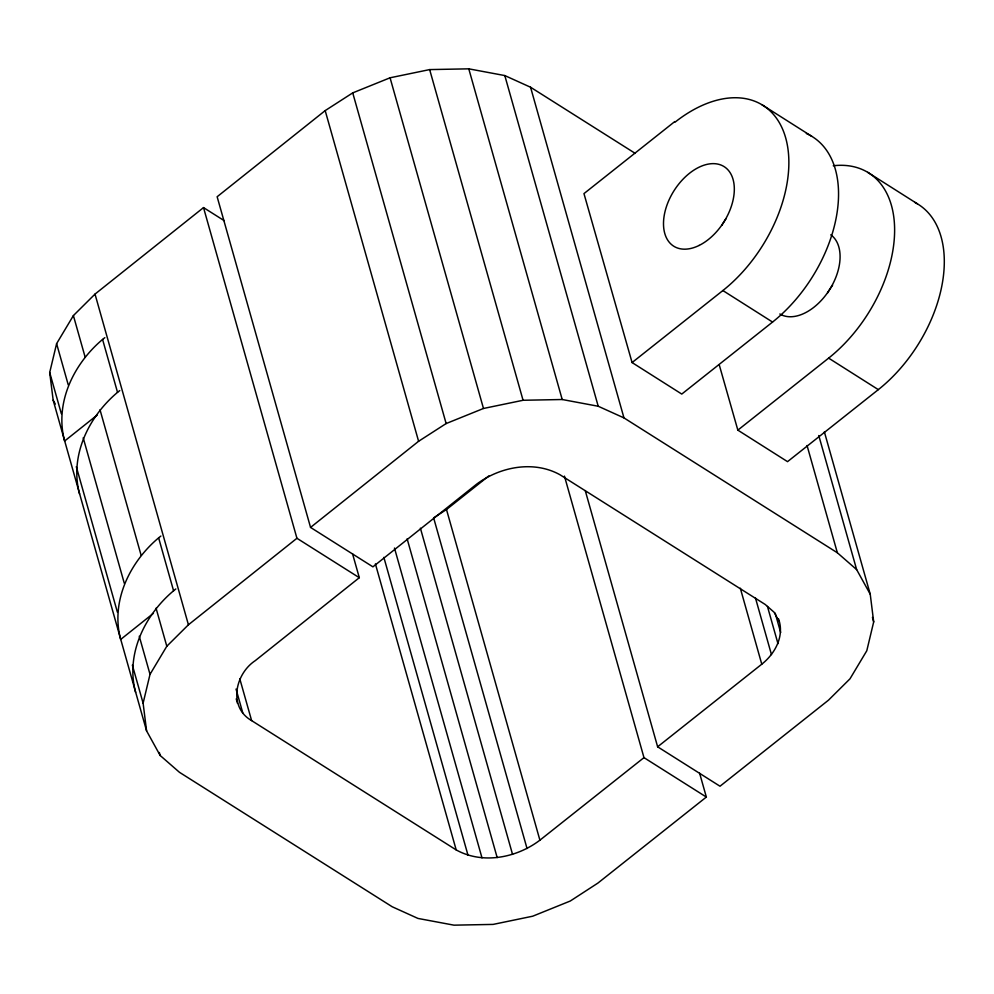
<?xml version="1.0" encoding="UTF-8"?>
<svg xmlns="http://www.w3.org/2000/svg" width="994" height="994" viewBox="0 0 994 994"><rect width="100%" height="100%" fill="white"/><g stroke="black" fill="none" stroke-linecap="round" stroke-linejoin="round"><path stroke-width="1.49" d="M699.614 773.22L706.349 797.051L597.903 883.082L570.295 901.011L532.697 916.207L493.111 924.408L453.985 925.165L417.965 918.431L392.208 906.764L179.454 772.301L160.158 755.477L146.578 730.863L53.167 400.184L49.7 372.514L56.608 343.651L73.394 315.583L95.014 294.1L203.522 207.597L224.309 220.743M97.35 414.945L64.598 441.05C54.471 403.055 73.593 363.816 102.581 339.451L104.83 337.662M79.545 493.968C69.406 455.96 88.541 416.722 117.528 392.357L119.777 390.567M153.399 613.348L120.647 639.465C110.508 601.457 129.642 562.219 158.63 537.853L160.879 536.064M135.594 692.371C125.455 654.363 144.59 615.124 173.577 590.771L175.826 588.97M146.578 730.863L143.111 703.18L150.019 674.33L166.806 646.249L188.425 624.779L296.933 538.276L203.522 207.597M824.361 431.843L870.235 594.213L873.689 621.884L866.793 650.747L849.994 678.815L828.511 700.149L720.004 786.229L657.63 746.805L761.777 664.191C775.158 653.63 784.788 635.8 778.476 618.753M635.29 153.424L530.56 87.236L504.803 75.569L468.783 68.834L429.656 69.592L390.07 77.793L352.733 92.877L325.187 110.607L217.139 196.75L310.55 527.416L372.924 566.841L476.499 484.264C499.833 466.758 533.641 460.123 559.995 474.759L765.194 604.464L774.04 612.18L779.308 621.735M310.55 527.416L418.598 441.286L446.144 423.556L483.482 408.472L523.068 400.271L562.206 399.513L598.214 406.248L623.971 417.902L837.358 552.776L856.642 569.599L870.235 594.213M352.572 553.869L359.306 577.7L255.259 660.65C235.156 673.87 227.961 707.082 251.619 720.613L456.196 849.92C482.624 864.581 516.607 857.897 539.904 840.178L643.975 757.627L564.455 476.114M527.044 848.541L433.632 517.862L446.492 509.512L488.849 475.915M632.085 362.562L722.874 290.546A119.628 74.761 -57.6 0 0 785.608 137.632A119.628 74.761 -57.6 0 0 674.938 122.25L674.752 121.591L583.963 193.606L632.085 362.562L681.772 394.071L772.562 322.056A119.628 74.761 -57.6 0 0 836.501 216.133A119.628 74.761 -57.6 0 0 806.345 133.519M914.84 202.403A119.628 74.761 -57.6 0 1 941.852 285.862A119.628 74.761 -57.6 0 1 878.323 389.636L787.534 461.651L737.846 430.141L828.636 358.126A119.628 74.761 -57.6 0 0 894.588 232.795A119.628 74.761 -57.6 0 0 833.258 165.762M296.933 538.276L359.306 577.7M643.975 757.627L706.349 797.051M762 104.768L811.688 136.277M867.762 172.347L917.45 203.857M722.874 290.546L772.562 322.056M828.636 358.126L878.323 389.636M53.167 400.184L55.304 404.073M719.271 364.935L737.846 430.141M872.434 617.423L873.689 621.884M818.77 435.534L856.642 569.599M807.053 445.523L837.358 552.776M775.183 613.112L780.663 632.482M767.455 606.439L777.979 643.677M755.465 597.978L771.456 654.574M740.319 588.224L761.777 664.191M530.56 87.236L623.971 417.902M504.803 75.569L598.214 406.248M468.783 68.834L562.206 399.513M585.255 490.601L657.63 746.805M429.656 69.592L523.068 400.271M390.07 77.793L483.482 408.472M352.733 92.877L446.144 423.556M446.492 509.512L539.904 840.178M325.187 110.607L418.598 441.286M420.4 528.187L512.544 854.393M407.13 538.823L497.174 857.586M394.469 548.054L481.991 857.872M383.858 557.361L468.012 855.262M375.409 563.921L456.196 849.92M239.827 678.902L251.619 720.613M236.038 689.066L242.772 712.897M236.224 698.869L237.491 703.342M95.014 294.1L188.425 624.779M102.581 339.451L117.528 392.357M158.63 537.853L173.577 590.771M73.394 315.583L85.062 356.858M100.009 409.764L141.111 555.261M156.058 608.166L166.806 646.249M56.608 343.651L68.263 384.926M83.21 437.832L124.312 583.341M139.259 636.247L150.019 674.33M159.326 752.495L160.158 755.477M49.7 372.514L61.367 413.79M76.302 466.695L117.404 612.192M132.351 665.098L143.111 703.18M830.785 234.808A47.103 29.435 -57.6 0 1 829.257 290.161A47.103 29.435 -57.6 0 1 779.83 313.992M827.555 292.969A47.103 29.435 -57.6 0 1 832.574 285.241M721.793 225.389A47.103 29.435 -57.6 0 1 725.906 218.916M699.192 245.406A47.103 29.435 -57.6 0 0 729.434 171.676A47.103 29.435 -57.6 0 0 668.105 202.117A47.103 29.435 -57.6 0 0 699.192 245.406"/></g></svg>
